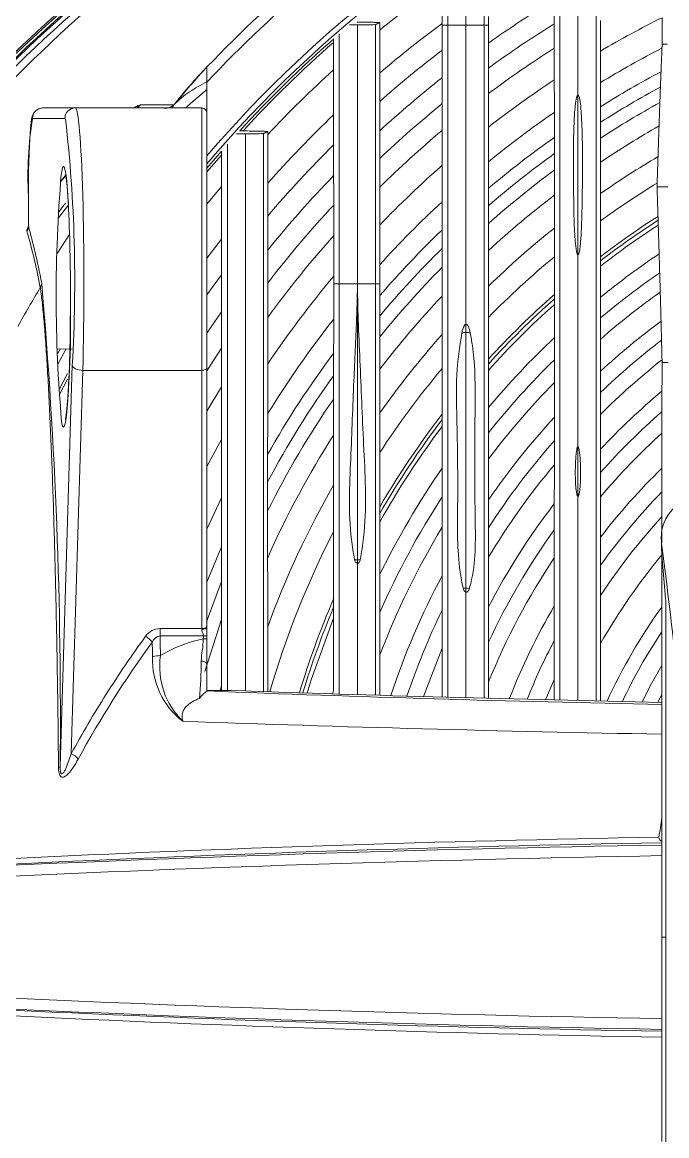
# Model space of a CAD drawing. Extents: x 9.3 to 87, y 1.1 to 68.8.
# Drawn here: x 77.683 to 79.525, y 27.428 to 30.611 of the extents above; entities that cross this region are included whole.
import ezdxf

# ---------------------------------------------------------------- set-up
doc = ezdxf.new("R2010")
doc.units = 0
doc.header["$MEASUREMENT"] = 0
doc.linetypes.add('SLD-Solid', pattern=[0])
doc.layers.add('OBJECT', color=7, linetype='CONTINUOUS')

msp = doc.modelspace()

# ---------------------------------------------------------------- linework, layer by layer
at = {"layer": 'OBJECT', "linetype": 'SLD-Solid', "lineweight": 15}
for p, q in [((78.8988, 30.6026), (78.8825, 30.6026)), ((79.0151, 30.6026), (79.0027, 30.6026)), ((79.5114, 30.5479), (79.5269, 30.5479)), ((78.2109, 30.4415), (78.2109, 30.4405)), ((78.2109, 30.3508), (78.2109, 30.4181)), ((79.2709, 30.4025), (79.2709, 29.946)), ((77.7423, 30.3658), (77.8347, 30.3658)), ((77.8347, 30.3658), (78.1959, 30.3658)), ((78.1959, 29.6158), (78.1959, 30.3658)), ((77.8048, 30.3358), (77.7123, 30.3358)), ((78.2109, 30.3508), (78.2109, 29.6233)), ((78.2521, 30.242), (78.2109, 30.194)), ((78.2521, 30.231), (78.2109, 30.1827)), ((78.2522, 30.1409), (78.2109, 30.0905)), ((79.4969, 30.1406), (79.5275, 30.1406)), ((77.7008, 30.1158), (77.7008, 30.0279)), ((77.7008, 30.1158), (77.7008, 30.0279)), ((77.7008, 30.1158), (77.7008, 30.1158)), ((77.7828, 29.9493), (77.8184, 30.0036)), ((78.2523, 29.9908), (78.2109, 29.9363)), ((78.2523, 29.8892), (78.2109, 29.8317)), ((78.573, 29.8628), (78.5889, 29.8628)), ((78.5889, 29.8628), (78.6409, 29.8628)), ((78.6409, 29.8628), (78.6929, 29.8628)), ((78.6409, 29.0748), (78.6409, 29.8626)), ((78.6929, 29.8628), (78.7044, 29.8628)), ((78.2522, 29.7826), (78.2109, 29.7216)), ((78.9509, 29.7238), (78.9509, 29.7477)), ((78.9509, 28.9931), (78.9509, 29.7238)), ((77.7833, 29.6765), (77.8258, 29.6776)), ((77.7837, 29.6628), (77.7914, 29.6767)), ((77.8083, 29.6771), (77.7845, 29.6337)), ((78.2523, 29.6789), (78.2109, 29.614)), ((77.7914, 28.483), (77.8261, 29.6308)), ((79.5113, 29.6386), (79.5288, 29.6386)), ((77.8128, 29.6068), (77.7876, 29.5589)), ((77.8561, 29.6158), (77.8229, 28.5199)), ((77.8561, 29.6158), (78.1959, 29.6158)), ((78.1959, 28.8778), (78.1959, 29.6158)), ((78.2109, 29.6233), (78.2109, 28.8853)), ((77.8122, 29.5903), (77.7884, 29.5447)), ((78.2523, 29.569), (78.2109, 29.4993)), ((78.2524, 29.4184), (78.2109, 29.3406)), ((79.2709, 29.3979), (79.2709, 29.256)), ((78.2525, 29.2511), (78.2109, 29.1621)), ((78.2525, 29.1113), (78.2109, 29.0102)), ((79.5107, 29.0871), (79.5211, 28.9647)), ((78.6409, 29.0635), (78.6409, 29.0748)), ((78.2524, 29.0126), (78.2094, 28.8966)), ((78.9509, 28.9814), (78.9509, 28.9931)), ((79.5222, 28.9332), (79.5222, 27.0601)), ((78.2523, 28.9038), (78.2045, 28.7551)), ((78.0768, 28.8778), (78.1959, 28.8778)), ((78.1959, 28.8756), (78.1959, 28.8778)), ((78.2109, 28.8853), (78.2109, 28.8818)), ((78.2109, 28.8658), (78.2109, 28.8658)), ((78.2006, 28.8572), (78.0768, 28.8572)), ((78.8827, 28.822), (78.8293, 28.6834)), ((78.2523, 28.7138), (78.2487, 28.7008)), ((79.2031, 28.7325), (79.1778, 28.6744)), ((78.2806, 28.7008), (78.2109, 28.7008)), ((78.5725, 28.7005), (78.5696, 28.6911)), ((79.5107, 28.6893), (79.4992, 28.6672)), ((79.5109, 28.667), (79.5109, 28.6609)), ((79.5109, 28.2699), (79.5109, 28.3363)), ((79.5109, 28.2654), (79.5109, 28.2591)), ((79.5109, 28.2288), (79.5109, 27.7627)), ((79.5222, 27.9958), (79.511, 27.9958)), ((79.5109, 27.7267), (79.5109, 27.7325))]:
    msp.add_line(p, q, dxfattribs=at)
at = {"layer": 'OBJECT', "linetype": 'SLD-Solid', "lineweight": 15, "flags": 128}
for points in [[(77.7423, 30.3658), (77.7305, 30.3634), (77.7225, 30.3585), (77.7173, 30.353), (77.7141, 30.3478), (77.7119, 30.3423), (77.7097, 30.3331), (77.7066, 30.3084), (77.7044, 30.2771), (77.7026, 30.2355), (77.7014, 30.1877), (77.7008, 30.1362), (77.7008, 30.1158)], [(78.0045, 30.3658), (78.0048, 30.366), (78.0014, 30.3662)], [(77.807, 30.1756), (77.807, 30.1758), (77.8078, 30.1715), (77.8096, 30.158), (77.8121, 30.1323), (77.8146, 30.0942), (77.8148, 30.0899)], [(77.7007, 30.0286), (77.7007, 30.0278), (77.7005, 30.0253), (77.7003, 30.0243), (77.7002, 30.0241), (77.7005, 30.0249), (77.7015, 30.0272)], [(77.8261, 29.6308), (77.8269, 29.6279), (77.8288, 29.6252), (77.8316, 29.6227), (77.8354, 29.6204), (77.8398, 29.6185), (77.8449, 29.6171), (77.8504, 29.6162), (77.8561, 29.6158)], [(78.2109, 29.6233), (78.2106, 29.6218), (78.2097, 29.6204), (78.2084, 29.6191), (78.2065, 29.618), (78.2042, 29.617), (78.2016, 29.6164), (78.1988, 29.6159), (78.1959, 29.6158)], [(78.5725, 28.9072), (78.5091, 28.7315), (78.4973, 28.6934)], [(78.2109, 28.8853), (78.2106, 28.8839), (78.2097, 28.8825), (78.2084, 28.8812), (78.2065, 28.88), (78.2042, 28.8791), (78.2016, 28.8784), (78.1988, 28.878), (78.1959, 28.8778)], [(78.2109, 28.8818), (78.2106, 28.8806), (78.2097, 28.8794), (78.2084, 28.8784), (78.2065, 28.8774), (78.2042, 28.8767), (78.2016, 28.8761), (78.1988, 28.8757), (78.1959, 28.8756)], [(78.1946, 28.7842), (78.1977, 28.7842), (78.2007, 28.7838), (78.2035, 28.7831), (78.206, 28.782), (78.2081, 28.7808), (78.2096, 28.7793), (78.2106, 28.7777), (78.2109, 28.776)], [(79.5106, 28.7725), (79.4814, 28.7211), (79.4543, 28.6685), (79.4541, 28.6682)]]:
    msp.add_lwpolyline(points, dxfattribs=at)
at = {"layer": 'OBJECT', "linetype": 'SLD-Solid', "lineweight": 15}
for centre, radius, start, end in [((80.8209, 27.9958), 3.435, 90.5004, 139.4488), ((80.8209, 27.9958), 3.42, 90.5838, 139.7434), ((81.0258, 26.9726), 4.8921, 117.8714, 145.7374), ((81.0033, 27.0095), 4.845, 117.8884, 145.8842), ((80.9665, 27.0733), 4.7656, 117.8957, 146.1448), ((80.9542, 27.0936), 4.7388, 117.893, 146.2182), ((80.9457, 27.1033), 4.7123, 117.8071, 145.9649), ((80.8832, 27.251), 4.541, 118.2984, 146.6642), ((80.8212, 27.9903), 3.6092, 122.9654, 136.3229), ((80.8217, 27.9888), 3.5809, 122.9597, 136.8119), ((80.8209, 27.9958), 3.3466, 125.3959, 129.2228), ((80.8209, 27.9958), 3.129, 121.1292, 125.2468), ((80.8209, 27.9958), 2.9361, 116.4866, 120.3965), ((78.6528, 31.4193), 0.8163, 269.1608, 272.8098), ((80.8209, 27.9958), 3.2524, 126.5828, 130.5928), ((78.9248, 32.4241), 1.8217, 269.1811, 270.817), ((78.9768, 28.4777), 2.125, 89.3016, 90.6984), ((80.8209, 27.9958), 3.071, 121.7845, 126.0147), ((80.8209, 27.9958), 3.4123, 131.2121, 137.5179), ((80.8209, 27.9958), 3.4051, 131.3185, 137.411), ((80.8209, 27.9958), 3.1911, 127.4051, 131.5437), ((80.8209, 27.9958), 3.0121, 122.4802, 126.8326), ((80.8209, 27.9958), 2.8588, 117.2717, 121.3112), ((79.9572, 28.8686), 2.378, 137.2533, 140.6893), ((80.8209, 27.9958), 3.3466, 132.204, 136.7173), ((80.8209, 27.9958), 2.8002, 117.9533, 122.0433), ((80.8209, 27.9958), 3.129, 128.2797, 132.5599), ((80.8209, 27.9958), 2.9361, 123.428, 127.9515), ((80.8209, 27.9958), 2.7624, 118.4092, 122.5354), ((78.2755, 30.2302), 0.2146, 122.1563, 137.4868), ((77.7423, 30.3358), 0.03, 90.0389, 180.0396), ((77.8348, 30.3358), 0.03, 90.04, 180.0396), ((78.0025, 30.3902), 0.0244, 270.1038, 319.3542), ((78.0916, 30.4038), 0.0387, 259.4792, 309.1894), ((78.1959, 30.3508), 0.015, 0, 90), ((80.8209, 27.9958), 3.071, 129.1393, 133.5636), ((80.8209, 27.9958), 2.7243, 118.8827, 123.0484), ((78.7589, 30.1706), 1.0595, 171.0326, 182.9674), ((73.731, 29.871), 4.1021, 356.6432, 6.4807), ((80.8209, 27.9958), 3.2524, 133.7271, 138.5131), ((80.8209, 27.9958), 2.8588, 124.4562, 129.1712), ((80.8209, 27.9958), 3.0121, 130.0561, 134.6395), ((80.8209, 27.9958), 2.667, 119.6231, 123.854), ((78.3328, 31.105), 0.8133, 269.1595, 272.806), ((80.8209, 27.9958), 2.8002, 125.2814, 130.1544), ((80.8209, 27.9958), 3.1911, 134.7878, 139.775), ((80.8209, 27.9958), 2.7624, 125.8372, 130.8191), ((80.8209, 27.9958), 2.9361, 131.3136, 136.1244), ((80.8209, 27.9958), 2.5929, 120.6336, 124.9596), ((81.9255, 29.8285), 4.1455, 175.2026, 184.9644), ((80.8209, 27.9958), 3.129, 135.9255, 141.139), ((80.8209, 27.9958), 2.7243, 126.4176, 131.5153), ((80.8209, 27.9958), 2.5293, 121.5562, 125.9745), ((80.8209, 27.9958), 2.667, 127.3312, 132.6161), ((72.5914, 29.8436), 5.2294, 359.8053, 2.7364), ((80.8209, 27.9958), 3.071, 137.054, 142.5029), ((80.8209, 27.9958), 2.8588, 132.6893, 137.762), ((80.8209, 27.9958), 2.4474, 122.6737, 127.378), ((80.8209, 27.9958), 2.438, 122.8058, 127.5468), ((77.6763, 30.0281), 0.0245, 323.8756, 359.3449), ((76.1556, 29.5597), 1.606, 10.4985, 16.4221), ((80.8209, 27.9958), 2.8002, 133.8029, 139.0975), ((80.8209, 27.9958), 2.5929, 128.5894, 134.142), ((80.8209, 27.9958), 2.4261, 122.9758, 127.7644), ((80.8209, 27.9958), 3.0121, 138.2699, 143.9862), ((80.8209, 27.9958), 2.7624, 134.5581, 140.0088), ((80.8209, 27.9958), 2.3562, 124.0112, 129.0902), ((80.8209, 27.9958), 2.5293, 129.7497, 135.5602), ((80.8209, 27.9958), 2.9361, 139.9598, 146.0804), ((80.8209, 27.9958), 2.7243, 135.3516, 140.9727), ((80.8209, 27.9958), 2.3106, 124.7298, 130.0138), ((77.7151, 29.8653), 0.0235, 326.4891, 359.0383), ((63.4229, 28.6264), 14.3692, 359.4283, 4.9444), ((80.8209, 27.9958), 2.667, 136.6109, 142.5172), ((80.8209, 27.9958), 2.4474, 131.3639, 137.5518), ((80.8209, 27.9958), 2.438, 131.5588, 137.7938), ((80.8209, 27.9958), 2.2645, 125.4951, 131.0012), ((75.2945, 29.7445), 2.5269, 353.9054, 1.3586), ((80.8209, 27.9958), 2.4261, 131.8102, 138.1068), ((80.8209, 27.9958), 2.8588, 141.8442, 148.4632), ((80.8209, 27.9958), 2.1962, 126.7019, 132.5665), ((78.9508, 29.6417), 0.0821, 89.9705, 98.2625), ((78.9509, 29.6419), 0.082, 81.4162, 90.0342), ((80.8209, 27.9958), 2.5929, 138.3683, 144.7054), ((80.8209, 27.9958), 2.3562, 133.3483, 140.0368), ((80.8209, 27.9958), 2.1518, 127.5419, 133.663), ((80.8209, 27.9958), 2.8002, 143.3969, 150.4752), ((80.8209, 27.9958), 2.3106, 134.4251, 141.4054), ((80.8209, 27.9958), 2.107, 128.4353, 134.8359), ((80.8209, 27.9958), 2.7624, 144.4657, 151.8904), ((80.8209, 27.9958), 2.5293, 140.0158, 146.796), ((80.8209, 27.9958), 2.2645, 135.5817, 142.8929), ((80.8209, 27.9958), 2.7243, 145.6039, 153.4293), ((80.8209, 27.9958), 2.0376, 130.0045, 136.8109), ((80.8209, 27.9958), 2.4474, 142.3568, 149.847), ((80.8209, 27.9958), 2.438, 142.6438, 150.2287), ((80.8209, 27.9958), 2.1962, 137.4289, 145.3119), ((80.8209, 27.9958), 1.9928, 131.0982, 138.1996), ((80.8209, 27.9958), 2.4261, 143.0155, 150.7261), ((80.8209, 27.9958), 2.667, 147.4473, 156.0061), ((80.8209, 27.9958), 2.1518, 138.7342, 147.0585), ((80.8209, 27.9958), 1.9472, 132.2819, 139.7212), ((80.8209, 27.9958), 2.107, 140.1425, 148.984), ((80.8209, 27.9958), 2.3562, 145.3325, 153.9067), ((80.8209, 27.9958), 1.8743, 134.3474, 142.4237), ((80.8209, 27.9958), 2.5929, 150.1103, 159.9911), ((80.8209, 27.9958), 2.3106, 147.003, 156.3137), ((80.8209, 27.9958), 1.8264, 135.8368, 144.4156), ((79.6232, 29.1391), 0.1141, 95.5082, 186.9529), ((80.8209, 27.9958), 2.0376, 142.5449, 152.3937), ((80.8209, 27.9958), 1.7777, 137.4815, 146.6677), ((80.8209, 27.9958), 2.5293, 152.7276, 163.9058), ((80.8209, 27.9958), 2.2645, 148.8498, 159.1333), ((80.8209, 27.9958), 1.9928, 144.261, 154.961), ((51.5285, 25.5572), 28.2075, 6.31027, 7.25855), ((80.0918, 29.1178), 0.5819, 179.6688, 183.0212), ((80.8209, 27.9958), 1.7059, 140.1856, 150.5266), ((78.6409, 28.9622), 0.1125, 89.9913, 94.19), ((78.6457, 29.0757), 0.0131, 185.5291, 248.4319), ((78.6409, 28.9622), 0.1125, 85.8099, 90.0088), ((80.8209, 27.9958), 1.9472, 146.1723, 158.0034), ((80.8209, 27.9958), 2.1962, 151.9384, 161.6802), ((78.9509, 28.871), 0.1221, 89.992, 93.8377), ((78.9575, 28.9948), 0.0149, 187.6732, 243.7712), ((78.9509, 28.8715), 0.1216, 85.4428, 90.0136), ((80.8209, 27.9958), 2.4474, 156.7288, 163.4208), ((79.1349, 28.9347), 0.3873, 359.79, 4.4489), ((80.8209, 27.9958), 2.438, 157.2486, 163.3628), ((80.8209, 27.9958), 2.1518, 154.2537, 161.3254), ((80.8209, 27.9958), 1.8743, 149.6671, 158.6894), ((80.8209, 27.9958), 1.6146, 144.248, 155.3047), ((78.0777, 28.8264), 0.0515, 91.019, 145.0433), ((80.8209, 27.9958), 1.5744, 146.3313, 154.6691), ((80.4561, 27.0828), 2.975, 143.8295, 151.4431), ((78.012, 28.8111), 0.0506, 32.9055, 62.2436), ((78.0825, 28.8277), 0.0301, 100.9375, 158.839), ((78.201, 28.812), 0.0369, 74.4234, 90.6608), ((78.201, 28.8206), 0.0367, 74.3368, 90.6537), ((80.8209, 27.9958), 1.8264, 152.3449, 158.1451), ((78.0782, 28.7271), 0.0734, 90.074, 108.132), ((78.2927, 28.769), 0.2169, 171.6564, 226.0909), ((78.2765, 28.7887), 0.2213, 177.887, 232.6618), ((76.8832, 28.7974), 1.3115, 354.7641, 359.4241), ((78.2514, 28.6363), 0.0747, 122.8633, 146.404), ((80.8969, 97.4328), 68.7859, 267.762114, 268.845451), ((81.1881, 112.1612), 83.5111, 268.004798, 268.849232), ((80.9446, 107.0122), 78.4495, 267.952897, 268.952816), ((77.8064, 28.4769), 0.0461, 37.4386, 69.0192), ((77.7862, 28.4875), 0.0068, 274.5011, 319.2291), ((80.6754, -38.9234), 67.1926, 90.993062, 92.742218), ((80.5283, -31.0881), 59.3784, 90.989949, 92.788155), ((80.5128, -30.5901), 58.864, 90.975254, 92.785436), ((79.5142, 28.2812), 0.0118, 179.1961, 253.7184), ((80.6828, -38.358), 66.5971, 91.008276, 92.751174), ((80.6828, 94.3495), 66.5971, 267.248827, 268.991723), ((80.6031, 92.6958), 64.9726, 267.227896, 269.036824), ((80.5334, 87.6554), 59.9374, 267.244236, 269.022512), ((80.5572, 87.836), 60.1352, 267.218949, 269.003025)]:
    msp.add_arc(centre, radius, start, end, dxfattribs=at)
for centre, major_axis, ratio, start_param, end_param in [((77.8347, 29.8658), (0, 0.5), 0.049263, 4.18879, 6.283185), ((77.8048, 29.8658), (0, 0.47), 0.052408, 6.195505, 6.283185), ((77.8012, 29.8258), (0, 0.3725), 0.052408, 5.51324, 6.637187), ((77.8012, 29.8258), (0, 0.3725), 0.052408, 4.653537, 4.712389), ((77.8012, 29.8258), (0, 0.3725), 0.052408, 2.843171, 4.653537)]:
    msp.add_ellipse(centre, major_axis=major_axis, ratio=ratio, start_param=start_param, end_param=end_param, dxfattribs=at)
for points, knots in [([(79.2709, 30.4025), (79.2709, 30.4609), (79.2709, 30.581), (79.2709, 30.7922), (79.2709, 30.9378), (79.2709, 31.0281)], [0, 0, 0, 0, 0.263552, 0.542981, 1, 1, 1, 1]), ([(79.3226, 28.6712), (79.3226, 28.7467), (79.3226, 28.9147), (79.3226, 29.1545), (79.3226, 29.3944), (79.3226, 29.6128), (79.3226, 29.8091), (79.3226, 30.0007), (79.3226, 30.1972), (79.3226, 30.4033), (79.3226, 30.6121), (79.3226, 30.8237), (79.3226, 30.9598), (79.3226, 31.029)], [0, 0, 0, 0, 0.076748, 0.170724, 0.25993, 0.344183, 0.423507, 0.498162, 0.588795, 0.681648, 0.782045, 0.889239, 1, 1, 1, 1]), ([(79.2191, 31.0119), (79.2191, 30.9441), (79.2191, 30.8056), (79.2191, 30.5874), (79.2191, 30.3665), (79.2191, 30.147), (79.2191, 29.9188), (79.2191, 29.6894), (79.2191, 29.4481), (79.2191, 29.2013), (79.2191, 28.9452), (79.2191, 28.7615), (79.2191, 28.6735)], [0, 0, 0, 0, 0.109442, 0.223712, 0.329874, 0.428294, 0.525911, 0.629748, 0.71751, 0.810757, 0.909396, 1, 1, 1, 1]), ([(78.8987, 30.8267), (78.8987, 30.7856), (78.8987, 30.7124), (78.8988, 30.6361), (78.8988, 30.6026)], [0, 0, 0, 0, 0.559723, 1, 1, 1, 1]), ([(78.9509, 30.8258), (78.9509, 30.7849), (78.9509, 30.7119), (78.9509, 30.636), (78.9509, 30.6026)], [0, 0, 0, 0, 0.559712, 1, 1, 1, 1]), ([(79.0026, 30.8267), (79.0027, 30.7856), (79.0027, 30.7124), (79.0027, 30.6361), (79.0027, 30.6026)], [0, 0, 0, 0, 0.559723, 1, 1, 1, 1]), ([(78.6184, 30.6033), (78.6202, 30.6032), (78.627, 30.6032), (78.635, 30.6032), (78.6409, 30.6031)], [0, 0, 0, 0, 0.272607, 1, 1, 1, 1]), ([(78.6409, 29.8628), (78.6409, 29.9366), (78.6409, 30.0842), (78.6409, 30.3348), (78.6409, 30.5014), (78.6409, 30.6031)], [0, 0, 0, 0, 0.280082, 0.560024, 1, 1, 1, 1]), ([(78.6929, 29.8628), (78.6929, 29.9367), (78.6929, 30.0844), (78.6929, 30.3354), (78.6929, 30.5022), (78.6929, 30.604)], [0, 0, 0, 0, 0.280082, 0.560023, 1, 1, 1, 1]), ([(78.8988, 30.6026), (78.8988, 30.5131), (78.8988, 30.3373), (78.8988, 30.0563), (78.8988, 29.777), (78.8988, 29.5038), (78.8988, 29.233), (78.8989, 28.9634), (78.8989, 28.7744), (78.8989, 28.6818)], [0, 0, 0, 0, 0.169042, 0.332288, 0.484209, 0.621568, 0.750608, 0.877793, 1, 1, 1, 1]), ([(78.9509, 30.6026), (78.9509, 30.6026), (78.9508, 30.6026), (78.9508, 30.6026), (78.9508, 30.6026)], [0, 0, 0, 0, 0.558241, 1, 1, 1, 1]), ([(78.9509, 30.6026), (78.9509, 30.6025), (78.9509, 30.6025), (78.9509, 30.6024), (78.9509, 30.6024)], [0, 0, 0, 0, 0.559885, 1, 1, 1, 1]), ([(78.9509, 30.6024), (78.9509, 30.5258), (78.9509, 30.3747), (78.9509, 30.1496), (78.9509, 29.9417), (78.9509, 29.8111), (78.9509, 29.7477)], [0, 0, 0, 0, 0.29436, 0.581245, 0.796821, 1, 1, 1, 1]), ([(79.0027, 30.6026), (79.0027, 30.5131), (79.0027, 30.3373), (79.0027, 30.0563), (79.0027, 29.777), (79.0028, 29.5038), (79.0028, 29.233), (79.0028, 28.9625), (79.0028, 28.7726), (79.0028, 28.6791)], [0, 0, 0, 0, 0.168834, 0.331878, 0.483612, 0.620802, 0.749682, 0.87671, 1, 1, 1, 1]), ([(78.5889, 29.8628), (78.5889, 29.9367), (78.5889, 30.0844), (78.5889, 30.3263), (78.5889, 30.4846), (78.5889, 30.578)], [0, 0, 0, 0, 0.290799, 0.581453, 1, 1, 1, 1]), ([(78.2109, 30.4828), (78.2109, 30.4819), (78.2109, 30.4795), (78.2109, 30.4765), (78.2109, 30.4764), (78.2109, 30.4764)], [0, 0, 0, 0, 0.25, 0.25, 0.2507531, 0.2507531, 0.2507531, 0.2507531]), ([(78.2109, 30.4693), (78.2109, 30.4681), (78.2109, 30.4669), (78.2109, 30.4631), (78.2109, 30.4603), (78.2109, 30.4575)], [0.4233158, 0.4233158, 0.4233158, 0.4233158, 0.5, 0.5, 0.6620483, 0.6620483, 0.6620483, 0.6620483]), ([(78.2109, 30.4575), (78.2109, 30.456), (78.2109, 30.4545), (78.2109, 30.4492), (78.2109, 30.4453), (78.2109, 30.4415)], [0.6620483, 0.6620483, 0.6620483, 0.6620483, 0.75, 0.75, 0.9646688, 0.9646688, 0.9646688, 0.9646688]), ([(78.1615, 30.429), (78.1535, 30.4199), (78.1457, 30.4108), (78.1307, 30.3927), (78.1236, 30.3837), (78.1173, 30.3752)], [0, 0, 0, 0, 0.5, 0.5, 1, 1, 1, 1]), ([(78.2109, 30.4405), (78.2024, 30.4361), (78.194, 30.4316), (78.1774, 30.4221), (78.1693, 30.4171), (78.1613, 30.4119)], [0, 0, 0, 0, 0.5, 0.5, 1, 1, 1, 1]), ([(78.2109, 30.4405), (78.2109, 30.4382), (78.2109, 30.434), (78.2109, 30.428), (78.2109, 30.4228), (78.2109, 30.4196), (78.2109, 30.4181)], [0, 0, 0, 0, 0.310589, 0.578924, 0.807854, 1, 1, 1, 1]), ([(78.2109, 30.4181), (78.2003, 30.4096), (78.1898, 30.401), (78.1694, 30.3836), (78.1595, 30.3747), (78.1504, 30.3658)], [0, 0, 0, 0, 0.5, 0.5, 1, 1, 1, 1]), ([(79.2709, 29.946), (79.2708, 29.946), (79.2706, 29.9461), (79.2702, 29.9463), (79.2695, 29.947), (79.2679, 29.9502), (79.265, 29.9633), (79.2602, 30.0163), (79.2587, 30.1003), (79.2577, 30.2064), (79.2582, 30.2831), (79.2601, 30.3338), (79.2616, 30.3567), (79.263, 30.372), (79.2643, 30.3822), (79.2654, 30.3891), (79.2664, 30.3936), (79.2672, 30.3967), (79.2679, 30.3988), (79.2685, 30.4001), (79.2691, 30.4011), (79.2695, 30.4018), (79.27, 30.4022), (79.2704, 30.4024), (79.2707, 30.4025), (79.2708, 30.4025), (79.2709, 30.4025)], [0, 0, 0, 0, 0.000459, 0.001037, 0.002137, 0.006183, 0.022225, 0.086119, 0.341385, 0.558432, 0.778026, 0.850867, 0.899686, 0.932428, 0.954405, 0.969173, 0.979112, 0.985817, 0.990355, 0.993443, 0.995561, 0.997451, 0.99862, 0.999247, 0.999765, 1, 1, 1, 1]), ([(79.2709, 30.4025), (79.271, 30.4025), (79.2712, 30.4025), (79.2717, 30.4023), (79.2726, 30.4015), (79.2745, 30.3977), (79.2781, 30.382), (79.2837, 30.3184), (79.2841, 30.2153), (79.2833, 30.1075), (79.2816, 30.0395), (79.2802, 30.0087), (79.2789, 29.9879), (79.2777, 29.974), (79.2765, 29.9646), (79.2756, 29.9584), (79.2747, 29.9542), (79.274, 29.9514), (79.2734, 29.9495), (79.2729, 29.9482), (79.2725, 29.9474), (79.2721, 29.9468), (79.2717, 29.9463), (79.2713, 29.9461), (79.2711, 29.946), (79.2709, 29.946), (79.2709, 29.946)], [0, 0, 0, 0, 0.000501, 0.001151, 0.00236, 0.007574, 0.028162, 0.110155, 0.437763, 0.717794, 0.81063, 0.872803, 0.914462, 0.942394, 0.961138, 0.973731, 0.982205, 0.987919, 0.991787, 0.994417, 0.99622, 0.997472, 0.998806, 0.999341, 0.999785, 1, 1, 1, 1]), ([(78.0034, 30.366), (78.007, 30.3685), (78.0151, 30.374), (78.0189, 30.3742), (78.021, 30.3743)], [0, 0, 0, 0, 0.442492, 1, 1, 1, 1]), ([(78.2956, 30.2919), (78.2984, 30.2919), (78.306, 30.2918), (78.3151, 30.2918), (78.3209, 30.2918)], [0, 0, 0, 0, 0.367901, 1, 1, 1, 1]), ([(78.3209, 28.6995), (78.3209, 28.7621), (78.3209, 28.9163), (78.3209, 29.1421), (78.3209, 29.3786), (78.3209, 29.602), (78.3209, 29.8045), (78.3209, 29.9862), (78.3209, 30.1471), (78.3209, 30.2446), (78.3209, 30.2918)], [0, 0, 0, 0, 0.101969, 0.251093, 0.392267, 0.523634, 0.663708, 0.786577, 0.896589, 1, 1, 1, 1]), ([(78.3726, 28.6978), (78.3726, 28.7612), (78.3726, 28.9162), (78.3726, 29.1428), (78.3726, 29.3794), (78.3726, 29.6028), (78.3726, 29.8053), (78.3726, 29.9871), (78.3726, 30.148), (78.3726, 30.2455), (78.3726, 30.2927)], [0, 0, 0, 0, 0.103049, 0.252027, 0.393049, 0.524261, 0.664146, 0.786835, 0.8967, 1, 1, 1, 1]), ([(78.2691, 30.2627), (78.2691, 30.2245), (78.2691, 30.1349), (78.2691, 29.9806), (78.2691, 29.7945), (78.2691, 29.5728), (78.2691, 29.3331), (78.2691, 29.0863), (78.2691, 28.8812), (78.2691, 28.7473), (78.2691, 28.7008)], [0, 0, 0, 0, 0.085508, 0.200328, 0.328998, 0.475948, 0.639499, 0.777833, 0.922891, 1, 1, 1, 1]), ([(77.6961, 30.0137), (77.6962, 30.0152), (77.6964, 30.0183), (77.7, 30.0253), (77.7018, 30.029)], [0, 0, 0, 0, 0.472028, 1, 1, 1, 1]), ([(77.7008, 30.0279), (77.7071, 30.0049), (77.7135, 29.9801), (77.7261, 29.9261), (77.7324, 29.8969), (77.7386, 29.8649)], [0, 0, 0, 0, 0.5, 0.5, 1, 1, 1, 1]), ([(79.2709, 29.3979), (79.2709, 29.509), (79.2709, 29.7002), (79.2709, 29.8734), (79.2709, 29.946)], [0, 0, 0, 0, 0.580628, 1, 1, 1, 1]), ([(77.7868, 28.4807), (77.7864, 28.5173), (77.786, 28.5538), (77.7852, 28.6261), (77.7847, 28.6619), (77.7831, 28.7687), (77.7819, 28.8387), (77.779, 28.9764), (77.7774, 29.0441), (77.7747, 29.1435), (77.7737, 29.1764), (77.7717, 29.2406), (77.7706, 29.2721), (77.7673, 29.3645), (77.7649, 29.4236), (77.7611, 29.5072), (77.7598, 29.5343), (77.7577, 29.5735), (77.757, 29.5863), (77.7555, 29.6113), (77.7548, 29.6235), (77.7526, 29.6591), (77.7511, 29.6815), (77.748, 29.7237), (77.7465, 29.7436), (77.7432, 29.7802), (77.7416, 29.7971), (77.739, 29.8198), (77.7381, 29.8269), (77.7368, 29.8369), (77.7362, 29.8418), (77.7354, 29.8471), (77.7351, 29.8493), (77.7349, 29.8508), (77.7348, 29.8515), (77.7346, 29.8522)], [0, 0, 0, 0, 0.0625, 0.0625, 0.125, 0.125, 0.25, 0.25, 0.375, 0.375, 0.4375, 0.4375, 0.5, 0.5, 0.625, 0.625, 0.6875, 0.6875, 0.71875, 0.71875, 0.75, 0.75, 0.8125, 0.8125, 0.875, 0.875, 0.9375, 0.9375, 0.96875, 0.96875, 0.984375, 0.992187, 0.996094, 0.996094, 1, 1, 1, 1]), ([(77.7347, 29.8523), (77.7347, 29.8523), (77.7347, 29.8523), (77.7347, 29.8523), (77.7347, 29.8523), (77.7347, 29.8523), (77.7347, 29.8523)], [0, 0, 0, 0, 0.000002904772, 0.000002904772, 0.000002904772, 0.000002964772, 0.000002964772, 0.000002964772, 0.000002964772]), ([(78.5889, 28.6908), (78.5889, 28.7596), (78.5889, 28.9211), (78.5889, 29.1592), (78.5889, 29.4093), (78.5889, 29.6457), (78.5889, 29.7908), (78.5889, 29.8628)], [0, 0, 0, 0, 0.158774, 0.372659, 0.587292, 0.795201, 1, 1, 1, 1]), ([(78.6326, 29.0745), (78.6294, 29.0938), (78.6135, 29.1897), (78.6225, 29.3646), (78.6295, 29.5747), (78.6371, 29.7227), (78.6398, 29.8057), (78.6405, 29.8358), (78.6408, 29.85), (78.6409, 29.8571), (78.6409, 29.8604), (78.6409, 29.8618), (78.6409, 29.8622), (78.6409, 29.8624), (78.6409, 29.8626), (78.6409, 29.8626)], [0, 0, 0, 0, 0.070565, 0.350846, 0.630744, 0.861215, 0.935041, 0.968568, 0.985332, 0.993714, 0.997905, 0.998952, 0.999476, 0.999738, 1, 1, 1, 1]), ([(78.6409, 29.8626), (78.6409, 29.8627), (78.6409, 29.8627), (78.6409, 29.8628), (78.6409, 29.8628)], [0, 0, 0, 0, 0.559654, 1, 1, 1, 1]), ([(78.6409, 29.8626), (78.6409, 29.8626), (78.6409, 29.8626), (78.6409, 29.8626), (78.6409, 29.8626)], [0, 0, 0, 0, 0.559275, 1, 1, 1, 1]), ([(78.6409, 29.8626), (78.6409, 29.8626), (78.6409, 29.8625), (78.6409, 29.8622), (78.6409, 29.8617), (78.6409, 29.8601), (78.6415, 29.7852), (78.649, 29.6316), (78.6585, 29.3905), (78.6692, 29.1999), (78.6525, 29.0955), (78.6491, 29.0745)], [0, 0, 0, 0, 0.000149, 0.000446, 0.00104, 0.002229, 0.006986, 0.312547, 0.618174, 0.923157, 1, 1, 1, 1]), ([(78.6929, 28.6874), (78.6929, 28.7574), (78.6929, 28.92), (78.6929, 29.1592), (78.6929, 29.4093), (78.6929, 29.6457), (78.6929, 29.7908), (78.6929, 29.8628)], [0, 0, 0, 0, 0.160972, 0.374299, 0.588371, 0.795736, 1, 1, 1, 1]), ([(78.9427, 28.9928), (78.9397, 29.0085), (78.9248, 29.087), (78.9285, 29.2539), (78.9266, 29.44), (78.9211, 29.6027), (78.9331, 29.683), (78.939, 29.723)], [0, 0, 0, 0, 0.063157, 0.314176, 0.655993, 0.828429, 1, 1, 1, 1]), ([(78.939, 29.723), (78.9407, 29.7304), (78.9424, 29.7384), (78.9477, 29.7458), (78.9489, 29.747), (78.9501, 29.7476), (78.9507, 29.7477), (78.9509, 29.7477)], [0, 0, 0, 0, 0.808261, 0.877493, 0.947201, 0.979061, 1, 1, 1, 1]), ([(78.9509, 29.7477), (78.9512, 29.7477), (78.9519, 29.7477), (78.953, 29.7471), (78.9552, 29.7453), (78.9596, 29.7372), (78.9616, 29.7292), (78.9632, 29.7229)], [0, 0, 0, 0, 0.027025, 0.059823, 0.116713, 0.300963, 1, 1, 1, 1]), ([(78.9632, 29.7229), (78.9654, 29.7108), (78.9763, 29.6502), (78.9781, 29.5018), (78.9745, 29.3332), (78.9777, 29.1798), (78.9786, 29.087), (78.9701, 29.0241), (78.9609, 28.9936), (78.9606, 28.9927)], [0, 0, 0, 0, 0.052127, 0.260581, 0.628663, 0.75159, 0.874449, 0.996169, 1, 1, 1, 1]), ([(79.2709, 29.256), (79.2708, 29.256), (79.2706, 29.256), (79.2702, 29.2562), (79.2694, 29.257), (79.2676, 29.261), (79.2646, 29.2783), (79.2633, 29.305), (79.2633, 29.3348), (79.2641, 29.3558), (79.2651, 29.3698), (79.266, 29.3792), (79.2669, 29.3855), (79.2676, 29.3897), (79.2682, 29.3925), (79.2687, 29.3944), (79.2691, 29.3957), (79.2695, 29.3965), (79.2699, 29.3972), (79.2702, 29.3976), (79.2705, 29.3978), (79.2707, 29.3979), (79.2708, 29.3979), (79.2709, 29.3979)], [0, 0, 0, 0, 0.001791, 0.004142, 0.008453, 0.023139, 0.09304, 0.370848, 0.576813, 0.71516, 0.808074, 0.870488, 0.912447, 0.940688, 0.959739, 0.972628, 0.981392, 0.987398, 0.99156, 0.995982, 0.997755, 0.999226, 1, 1, 1, 1]), ([(79.2709, 29.3979), (79.271, 29.3979), (79.2711, 29.3979), (79.2714, 29.3977), (79.272, 29.3971), (79.2734, 29.3941), (79.2759, 29.3809), (79.2778, 29.357), (79.2786, 29.328), (79.2783, 29.3042), (79.2775, 29.2882), (79.2766, 29.2774), (79.2757, 29.2702), (79.2749, 29.2654), (79.2742, 29.2621), (79.2736, 29.2599), (79.273, 29.2585), (79.2725, 29.2574), (79.2721, 29.2567), (79.2716, 29.2562), (79.2713, 29.256), (79.271, 29.256), (79.2709, 29.256)], [0, 0, 0, 0, 0.001329, 0.003074, 0.006297, 0.017479, 0.071214, 0.284802, 0.518441, 0.675322, 0.780747, 0.851666, 0.899436, 0.931673, 0.953487, 0.968304, 0.978429, 0.98541, 0.992312, 0.99526, 0.998236, 1, 1, 1, 1]), ([(79.2709, 28.6724), (79.2709, 28.6967), (79.2709, 28.8134), (79.2709, 29.0104), (79.2709, 29.1753), (79.2709, 29.256)], [0, 0, 0, 0, 0.118388, 0.568643, 1, 1, 1, 1]), ([(78.6491, 29.0745), (78.6487, 29.0731), (78.6477, 29.0703), (78.646, 29.0671), (78.6442, 29.065), (78.6428, 29.0639), (78.6416, 29.0636), (78.641, 29.0635), (78.6409, 29.0635)], [0, 0, 0, 0, 0.310389, 0.628913, 0.761248, 0.894698, 0.970341, 1, 1, 1, 1]), ([(78.6409, 28.6891), (78.6409, 28.7428), (78.6409, 28.8714), (78.6409, 28.9928), (78.6409, 29.0635)], [0, 0, 0, 0, 0.417244, 1, 1, 1, 1]), ([(78.9606, 28.9927), (78.9595, 28.9894), (78.9581, 28.9857), (78.9548, 28.9824), (78.9533, 28.9815), (78.9519, 28.9813), (78.9512, 28.9814), (78.9509, 28.9814)], [0, 0, 0, 0, 0.648452, 0.759864, 0.87221, 0.946561, 1, 1, 1, 1]), ([(78.9509, 28.9814), (78.9509, 28.8976), (78.9509, 28.7995), (78.9509, 28.6956), (78.9509, 28.6804)], [0, 0, 0, 0, 0.853609, 1, 1, 1, 1]), ([(78.2006, 28.8572), (78.2006, 28.8604), (78.1994, 28.8635), (78.1971, 28.8695), (78.1959, 28.8726), (78.1959, 28.8756)], [0, 0, 0, 0, 0.5, 0.5, 1, 1, 1, 1]), ([(77.8229, 28.5199), (77.8545, 28.5777), (77.8879, 28.6347), (77.9587, 28.7467), (77.9961, 28.8018), (78.0355, 28.8558)], [0, 0, 0, 0, 0.5, 0.5, 1, 1, 1, 1]), ([(78.2005, 28.8489), (78.1789, 28.844), (78.1576, 28.8376), (78.1165, 28.8215), (78.0968, 28.812), (78.0781, 28.8005)], [0, 0, 0, 0, 0.5, 0.5, 1, 1, 1, 1]), ([(78.1946, 28.7842), (78.1949, 28.7943), (78.1963, 28.8048), (78.199, 28.8263), (78.2003, 28.8374), (78.2005, 28.8489)], [0, 0, 0, 0, 0.5, 0.5, 1, 1, 1, 1]), ([(78.2109, 28.776), (78.2109, 28.7613), (78.2109, 28.7475), (78.2109, 28.7217), (78.2109, 28.7099), (78.2109, 28.6991)], [0, 0, 0, 0, 0.5, 0.5, 1, 1, 1, 1]), ([(78.1423, 28.6127), (78.1412, 28.616), (78.1404, 28.6193), (78.1397, 28.6264), (78.1398, 28.63), (78.1411, 28.6373), (78.1424, 28.641), (78.1459, 28.6478), (78.1482, 28.6511), (78.1534, 28.6569), (78.1563, 28.6596), (78.1624, 28.6643), (78.1656, 28.6664), (78.1754, 28.6721), (78.1823, 28.6752), (78.1892, 28.6777)], [0, 0, 0, 0, 0.125, 0.125, 0.25, 0.25, 0.375, 0.375, 0.5, 0.5, 0.625, 0.625, 0.75, 0.75, 1, 1, 1, 1]), ([(79.5109, 28.5758), (79.5109, 28.582), (79.5109, 28.5881), (79.5109, 28.5996), (79.5109, 28.6053), (79.5109, 28.6157), (79.5109, 28.6206), (79.5109, 28.6296), (79.5109, 28.6337), (79.5109, 28.6447), (79.5109, 28.6504), (79.5109, 28.6582), (79.5109, 28.6604), (79.5109, 28.6609)], [0, 0, 0, 0, 0.125, 0.125, 0.25, 0.25, 0.375, 0.375, 0.5, 0.5, 0.75, 0.75, 1, 1, 1, 1]), ([(77.7914, 28.483), (77.7914, 28.4786), (77.7915, 28.4742), (77.7925, 28.4678), (77.793, 28.4656), (77.7944, 28.4633), (77.7949, 28.4628), (77.7961, 28.4623), (77.7967, 28.4624), (77.7983, 28.463), (77.7994, 28.464), (77.8012, 28.4663), (77.8021, 28.4676), (77.8047, 28.4717), (77.8062, 28.4748), (77.8106, 28.4844), (77.8132, 28.4912), (77.8182, 28.5053), (77.8206, 28.5125), (77.8229, 28.5199)], [0, 0, 0, 0, 0.125, 0.125, 0.1875, 0.1875, 0.21875, 0.21875, 0.25, 0.25, 0.3125, 0.3125, 0.375, 0.375, 0.5, 0.5, 0.75, 0.75, 1, 1, 1, 1]), ([(77.843, 28.5049), (77.8384, 28.4965), (77.8336, 28.4885), (77.8261, 28.4773), (77.8235, 28.4737), (77.8182, 28.4669), (77.8154, 28.4637), (77.8096, 28.4582), (77.8066, 28.4558), (77.8003, 28.453), (77.797, 28.4526), (77.7928, 28.4554), (77.7916, 28.4569), (77.7896, 28.4606), (77.7889, 28.4629), (77.7872, 28.47), (77.7868, 28.4753), (77.7868, 28.4807)], [0, 0, 0, 0, 0.25, 0.25, 0.375, 0.375, 0.5, 0.5, 0.625, 0.625, 0.75, 0.75, 0.8125, 0.8125, 0.875, 0.875, 1, 1, 1, 1]), ([(79.5109, 28.2288), (79.5109, 28.233), (79.5109, 28.2371), (79.5109, 28.2446), (79.5109, 28.2479), (79.5109, 28.2532), (79.5109, 28.2553), (79.5109, 28.2582), (79.5109, 28.259), (79.5109, 28.2591)], [0, 0, 0, 0, 0.25, 0.25, 0.5, 0.5, 0.75, 0.75, 1, 1, 1, 1]), ([(79.5109, 27.7325), (79.5109, 27.7326), (79.5109, 27.7334), (79.5109, 27.7362), (79.5109, 27.7383), (79.5109, 27.7436), (79.5109, 27.7469), (79.5109, 27.7544), (79.5109, 27.7585), (79.5109, 27.7627)], [0, 0, 0, 0, 0.25, 0.25, 0.5, 0.5, 0.75, 0.75, 1, 1, 1, 1]), ([(79.5109, 27.7267), (79.5109, 27.7265), (79.5109, 27.7249), (79.5109, 27.7189), (79.5109, 27.7144), (79.5109, 27.7099)], [0, 0, 0, 0, 0.5, 0.5, 1, 1, 1, 1])]:
    msp.add_open_spline(points, degree=3, knots=knots, dxfattribs=at)
for points, degree in [([(78.8825, 30.6074), (78.8824, 30.7239)], 1), ([(79.2033, 30.6062), (79.2033, 30.6742)], 1), ([(79.0151, 30.6268), (79.0151, 30.6026)], 1), ([(79.3353, 30.616), (79.3353, 30.5283)], 1), ([(79.5114, 30.5479), (79.5114, 30.6237)], 1), ([(78.7047, 30.6101), (78.6404, 30.6112)], 1), ([(78.6929, 30.604), (78.7047, 30.6101)], 1), ([(78.7047, 30.6101), (78.7047, 30.5884)], 1), ([(78.7047, 30.5884), (78.7047, 30.4655)], 1), ([(78.8825, 30.6026), (78.8825, 30.6074)], 1), ([(78.8825, 30.5306), (78.8825, 30.6026)], 1), ([(78.9508, 30.6026), (78.9509, 30.6026)], 1), ([(79.0151, 30.6026), (79.0152, 30.5511)], 1), ([(79.2034, 30.5367), (79.2033, 30.6062)], 1), ([(78.5727, 30.5532), (78.5727, 30.5628)], 1), ([(78.5727, 30.4748), (78.5727, 30.5532)], 1), ([(79.0152, 30.5511), (79.0152, 30.4798)], 1), ([(78.8825, 30.452), (78.8825, 30.5306)], 1), ([(79.2034, 30.4462), (79.2034, 30.5367)], 1), ([(79.3353, 30.5283), (79.3352, 30.4382)], 1), ([(79.5083, 30.4693), (79.511, 30.5368)], 1), ([(79.511, 30.5368), (79.5114, 30.5479)], 1), ([(78.2109, 30.4828), (78.1941, 30.4652), (78.1776, 30.4473), (78.1618, 30.4293)], 3), ([(78.2109, 30.4764), (78.2109, 30.4743), (78.2109, 30.4719), (78.2109, 30.4693)], 3), ([(78.5728, 30.3461), (78.5727, 30.4748)], 1), ([(78.7047, 30.4655), (78.7046, 30.3841)], 1), ([(79.0152, 30.4798), (79.0152, 30.4066)], 1), ([(79.5066, 30.4256), (79.5083, 30.4693)], 1), ([(78.8825, 30.3777), (78.8825, 30.452)], 1), ([(79.2035, 30.353), (79.2034, 30.4462)], 1), ([(79.3352, 30.4382), (79.3352, 30.3694)], 1), ([(79.505, 30.3812), (79.5066, 30.4256)], 1), ([(79.0152, 30.4066), (79.0152, 30.311)], 1), ([(78.021, 30.3743), (78.0518, 30.3743), (78.0837, 30.3744), (78.1166, 30.3744)], 3), ([(78.1113, 30.3658), (78.1129, 30.3684), (78.1144, 30.3711), (78.1161, 30.3738)], 3), ([(78.1166, 30.3744), (78.1165, 30.3742), (78.1163, 30.374), (78.1161, 30.3739)], 3), ([(78.1166, 30.3744), (78.1169, 30.3747), (78.1171, 30.3749), (78.1173, 30.3752)], 3), ([(78.7046, 30.3841), (78.7046, 30.3005)], 1), ([(78.8825, 30.3013), (78.8825, 30.3777)], 1), ([(79.3352, 30.3694), (79.3352, 30.3247)], 1), ([(79.5026, 30.3142), (79.505, 30.3812)], 1), ([(78.5728, 30.2605), (78.5728, 30.3461)], 1), ([(79.2035, 30.2817), (79.2035, 30.353)], 1), ([(78.3139, 30.3002), (78.3043, 30.3003)], 1), ([(78.3846, 30.2988), (78.3139, 30.3002)], 1), ([(78.3726, 30.2927), (78.3846, 30.2988)], 1), ([(78.3846, 30.2988), (78.3846, 30.2902)], 1), ([(78.7046, 30.3005), (78.7045, 30.221)], 1), ([(78.8825, 30.2011), (78.8825, 30.3013)], 1), ([(79.0152, 30.311), (79.0152, 30.2121)], 1), ([(79.3352, 30.3247), (79.3352, 30.2794)], 1), ([(79.4997, 30.2269), (79.5026, 30.3142)], 1), ([(78.3846, 30.2902), (78.3845, 30.1503)], 1), ([(79.2035, 30.2353), (79.2035, 30.2817)], 1), ([(79.3352, 30.2794), (79.3352, 30.2106)], 1), ([(78.2521, 30.231), (78.2521, 30.242)], 1), ([(78.5729, 30.1723), (78.5728, 30.2605)], 1), ([(79.2035, 30.1881), (79.2035, 30.2353)], 1), ([(78.2522, 30.1409), (78.2521, 30.231)], 1), ([(78.7045, 30.221), (78.7045, 30.139)], 1), ([(78.8826, 30.0971), (78.8825, 30.2011)], 1), ([(79.0152, 30.2121), (79.0152, 30.136)], 1), ([(79.3352, 30.2106), (79.3351, 30.1208)], 1), ([(79.4972, 30.1511), (79.4997, 30.2269)], 1), ([(77.8097, 30.1738), (77.7921, 30.1544)], 1), ([(77.7922, 30.1551), (77.8078, 30.1743)], 1), ([(78.573, 30.088), (78.5729, 30.1723)], 1), ([(79.2036, 30.1164), (79.2035, 30.1881)], 1), ([(78.2523, 29.9908), (78.2522, 30.1409)], 1), ([(78.3845, 30.1503), (78.3845, 30.0565)], 1), ([(78.7045, 30.139), (78.7044, 30.0308)], 1), ([(79.4969, 30.1406), (79.4972, 30.1511)], 1), ([(79.4996, 30.0559), (79.4969, 30.1406)], 1), ([(79.0152, 30.136), (79.0152, 30.0863)], 1), ([(79.2036, 30.0225), (79.2036, 30.1164)], 1), ([(79.3351, 30.1208), (79.3351, 30.0427)], 1), ([(77.7853, 30.0655), (77.8078, 30.0948)], 1), ([(77.8147, 30.088), (77.7859, 30.0506)], 1), ([(78.573, 30.0007), (78.573, 30.088)], 1), ([(78.8826, 30.0168), (78.8826, 30.0971)], 1), ([(79.0152, 30.0863), (79.0151, 30.0357)], 1), ([(78.3845, 30.0565), (78.3844, 29.959)], 1), ([(79.3351, 30.0427), (79.3351, 29.9406)], 1), ([(79.5, 30.045), (79.4996, 30.0559)], 1), ([(79.5004, 30.031), (79.5, 30.045)], 1), ([(78.7044, 30.0308), (78.7044, 29.9175)], 1), ([(78.8827, 29.9641), (78.8826, 30.0168)], 1), ([(79.0151, 30.0357), (79.0151, 29.9585)], 1), ([(79.2036, 29.9404), (79.2036, 30.0225)], 1), ([(79.5029, 29.9489), (79.5004, 30.031)], 1), ([(78.2523, 29.8892), (78.2523, 29.9908)], 1), ([(78.573, 29.8846), (78.573, 30.0007)], 1), ([(78.3844, 29.959), (78.3844, 29.8651)], 1), ([(78.8827, 29.9103), (78.8827, 29.9641)], 1), ([(79.0151, 29.9585), (79.0151, 29.8565)], 1), ([(79.5045, 29.8948), (79.5029, 29.9489)], 1), ([(78.7044, 29.9175), (78.7044, 29.8628)], 1), ([(79.2035, 29.8326), (79.2036, 29.9404)], 1), ([(79.3351, 29.9406), (79.3351, 29.9288)], 1), ([(79.3351, 29.9288), (79.3351, 29.9137)], 1), ([(78.2522, 29.7826), (78.2523, 29.8892)], 1), ([(78.573, 29.8628), (78.573, 29.8846)], 1), ([(78.8828, 29.8279), (78.8827, 29.9103)], 1), ([(79.3351, 29.9137), (79.3352, 29.8246)], 1), ([(79.5061, 29.8394), (79.5045, 29.8948)], 1), ([(77.6703, 29.7407), (77.6911, 29.7783), (77.7126, 29.8155), (77.7347, 29.8522)], 3), ([(77.7347, 29.8522), (77.7347, 29.8522), (77.7347, 29.8522), (77.7347, 29.8523)], 3), ([(78.3844, 29.8651), (78.3845, 29.7668)], 1), ([(78.573, 29.7619), (78.573, 29.8628)], 1), ([(78.7044, 29.8628), (78.7044, 29.8293)], 1), ([(79.0151, 29.8565), (79.015, 29.7667)], 1), ([(78.7044, 29.8293), (78.7045, 29.7711)], 1), ([(78.8828, 29.7184), (78.8828, 29.8279)], 1), ([(79.2035, 29.8201), (79.2035, 29.8326)], 1), ([(79.2035, 29.8041), (79.2035, 29.8201)], 1), ([(79.3352, 29.8246), (79.3352, 29.7655)], 1), ([(79.5083, 29.7566), (79.5061, 29.8394)], 1), ([(79.2035, 29.7092), (79.2035, 29.8041)], 1), ([(78.2523, 29.6789), (78.2522, 29.7826)], 1), ([(78.3845, 29.7668), (78.3845, 29.6342)], 1), ([(78.5729, 29.6655), (78.573, 29.7619)], 1), ([(78.7045, 29.7711), (78.7045, 29.7113)], 1), ([(79.015, 29.7667), (79.015, 29.6476)], 1), ([(79.3352, 29.7655), (79.3352, 29.7048)], 1), ([(79.5097, 29.7019), (79.5083, 29.7566)], 1), ([(78.7045, 29.7113), (78.7045, 29.6187)], 1), ([(78.8829, 29.621), (78.8828, 29.7184)], 1), ([(79.2035, 29.646), (79.2035, 29.7092)], 1), ([(79.3352, 29.7048), (79.3353, 29.6133)], 1), ([(79.5111, 29.6462), (79.5097, 29.7019)], 1), ([(78.2523, 29.569), (78.2523, 29.6789)], 1), ([(78.5729, 29.6013), (78.5729, 29.6655)], 1), ([(78.3845, 29.6342), (78.3844, 29.491)], 1), ([(79.015, 29.6476), (79.015, 29.6337)], 1), ([(79.015, 29.6337), (79.015, 29.6158)], 1), ([(79.2035, 29.5807), (79.2035, 29.646)], 1), ([(79.511, 29.5565), (79.5113, 29.6386)], 1), ([(79.5113, 29.6386), (79.5111, 29.6462)], 1), ([(78.5729, 29.5348), (78.5729, 29.6013)], 1), ([(78.7045, 29.6187), (78.7045, 29.4939)], 1), ([(78.8829, 29.4905), (78.8829, 29.621)], 1), ([(79.015, 29.6158), (79.0149, 29.5092)], 1), ([(79.3353, 29.6133), (79.3353, 29.5524)], 1), ([(78.2524, 29.4184), (78.2523, 29.569)], 1), ([(79.2035, 29.4815), (79.2035, 29.5807)], 1), ([(78.5729, 29.4308), (78.5729, 29.5348)], 1), ([(79.3353, 29.5524), (79.3353, 29.4899)], 1), ([(79.5109, 29.4975), (79.511, 29.5565)], 1), ([(79.0149, 29.5092), (79.015, 29.4372)], 1), ([(78.3844, 29.491), (78.3843, 29.3757)], 1), ([(78.7045, 29.4939), (78.7046, 29.3809)], 1), ([(78.8829, 29.4751), (78.8829, 29.4905)], 1), ([(78.883, 29.4553), (78.8829, 29.4751)], 1), ([(79.2035, 29.415), (79.2035, 29.4815)], 1), ([(79.3353, 29.4899), (79.3353, 29.3903)], 1), ([(79.5108, 29.4364), (79.5109, 29.4975)], 1), ([(78.883, 29.336), (78.883, 29.4553)], 1), ([(79.015, 29.4372), (79.015, 29.3619)], 1), ([(78.2525, 29.2511), (78.2524, 29.4184)], 1), ([(78.5728, 29.2879), (78.5729, 29.4308)], 1), ([(79.2035, 29.3461), (79.2035, 29.415)], 1), ([(79.5107, 29.3361), (79.5108, 29.4364)], 1), ([(78.3843, 29.3757), (78.3843, 29.2973)], 1), ([(78.7046, 29.3809), (78.7046, 29.2252)], 1), ([(79.3353, 29.3903), (79.3353, 29.3241)], 1), ([(79.015, 29.3619), (79.015, 29.2457)], 1), ([(79.2034, 29.2349), (79.2035, 29.3461)], 1), ([(78.883, 29.2541), (78.883, 29.336)], 1), ([(79.3353, 29.3241), (79.3353, 29.2547)], 1), ([(79.5107, 29.2683), (79.5107, 29.3361)], 1), ([(78.3843, 29.2973), (78.3843, 29.2144)], 1), ([(78.5728, 29.1548), (78.5728, 29.2879)], 1), ([(78.2525, 29.1113), (78.2525, 29.2511)], 1), ([(78.8829, 29.1671), (78.883, 29.2541)], 1), ([(79.015, 29.2457), (79.0151, 29.1659)], 1), ([(79.3353, 29.2547), (79.3354, 29.1388)], 1), ([(79.5106, 29.1972), (79.5107, 29.2683)], 1), ([(78.3843, 29.2144), (78.3843, 29.0803)], 1), ([(78.7046, 29.2252), (78.7046, 29.2064)], 1), ([(79.2034, 29.1598), (79.2034, 29.2349)], 1), ([(78.7046, 29.2064), (78.7047, 29.1821)], 1), ([(78.7047, 29.1821), (78.7048, 29.0321)], 1), ([(79.5106, 29.1232), (79.5106, 29.1972)], 1), ([(78.5726, 28.9627), (78.5728, 29.1548)], 1), ([(78.8828, 29.0289), (78.8829, 29.1671)], 1), ([(79.0151, 29.1659), (79.0151, 29.0815)], 1), ([(79.2033, 29.0798), (79.2034, 29.1598)], 1), ([(79.3354, 29.1388), (79.3355, 29.0586)], 1), ([(79.5099, 29.1252), (79.5099, 29.1212)], 1), ([(78.2524, 29.0126), (78.2525, 29.1113)], 1), ([(79.5105, 28.9392), (79.5106, 29.0881)], 1), ([(78.3843, 29.0803), (78.3845, 28.883)], 1), ([(79.0151, 29.0815), (79.0153, 28.94)], 1), ([(79.2032, 28.9424), (79.2033, 29.0798)], 1), ([(79.3355, 29.0586), (79.3356, 28.9726)], 1), ([(78.7048, 29.0321), (78.7049, 28.924)], 1), ([(78.8827, 28.9305), (78.8828, 29.0289)], 1), ([(78.2523, 28.9038), (78.2524, 29.0126)], 1), ([(78.5726, 28.9387), (78.5726, 28.9627)], 1), ([(79.3356, 28.9726), (79.3358, 28.8351)], 1), ([(78.5725, 28.9072), (78.5726, 28.9387)], 1), ([(78.8827, 28.822), (78.8827, 28.9305)], 1), ([(79.0153, 28.94), (79.0154, 28.8392)], 1), ([(79.2031, 28.8435), (79.2032, 28.9424)], 1), ([(79.5105, 28.8686), (79.5105, 28.9392)], 1), ([(78.2523, 28.7138), (78.2523, 28.9038)], 1), ([(78.5725, 28.7005), (78.5725, 28.9072)], 1), ([(78.7049, 28.924), (78.705, 28.8024)], 1), ([(78.0768, 28.8778), (78.0768, 28.8717), (78.0768, 28.864), (78.0768, 28.8572)], 3), ([(78.2109, 28.8658), (78.2109, 28.8711), (78.2109, 28.8765), (78.2109, 28.8818)], 3), ([(78.2109, 28.8818), (78.2109, 28.8818), (78.2109, 28.8818), (78.2109, 28.8818)], 3), ([(78.2109, 28.8818), (78.2109, 28.8765), (78.2109, 28.8711), (78.2109, 28.8658)], 3), ([(78.2109, 28.8658), (78.2109, 28.8625), (78.2109, 28.8592), (78.2109, 28.8559)], 3), ([(78.3845, 28.883), (78.3844, 28.6974)], 1), ([(79.5106, 28.7725), (79.5105, 28.8686)], 1), ([(78.0554, 28.7968), (78.0551, 28.8108), (78.0548, 28.8247), (78.0545, 28.8386)], 3), ([(78.0768, 28.8572), (78.0773, 28.8384), (78.0777, 28.8195), (78.0781, 28.8005)], 3), ([(78.2005, 28.8489), (78.2006, 28.8517), (78.2006, 28.8545), (78.2006, 28.8572)], 3), ([(78.2109, 28.8559), (78.2109, 28.8531), (78.2109, 28.8503), (78.2109, 28.8476)], 3), ([(78.2109, 28.8476), (78.2109, 28.8238), (78.2109, 28.8), (78.2109, 28.776)], 3), ([(79.0154, 28.8392), (79.0154, 28.7251)], 1), ([(79.2031, 28.7325), (79.2031, 28.8435)], 1), ([(79.3358, 28.8351), (79.3358, 28.6709)], 1), ([(78.705, 28.8024), (78.705, 28.687)], 1), ([(78.8826, 28.6823), (78.8827, 28.822)], 1), ([(79.5107, 28.6893), (79.5106, 28.7725)], 1), ([(78.2523, 28.7008), (78.2523, 28.7138)], 1), ([(79.0154, 28.7251), (79.0154, 28.6787)], 1), ([(79.2031, 28.6739), (79.2031, 28.7325)], 1), ([(79.5107, 28.667), (79.5107, 28.6893)], 1), ([(79.5108, 28.4575), (79.5108, 28.5692)], 1), ([(79.5109, 28.3363), (79.5109, 28.4167), (79.5109, 28.4965), (79.5109, 28.5758)], 3), ([(79.5109, 28.3693), (79.5108, 28.4575)], 1), ([(79.5024, 28.2814), (79.5049, 28.2997), (79.5078, 28.318), (79.5109, 28.3363)], 3), ([(79.5109, 28.2699), (79.5109, 28.267), (79.5109, 28.2655), (79.5109, 28.2654)], 3), ([(79.511, 27.9958), (79.5109, 28.2616)], 1), ([(79.5109, 27.73), (79.511, 27.9958)], 1), ([(79.5108, 27.5341), (79.5109, 27.73)], 1), ([(79.5109, 27.4114), (79.5109, 27.51), (79.5109, 27.6095), (79.5109, 27.7099)], 3), ([(79.5108, 27.4224), (79.5108, 27.5341)], 1)]:
    msp.add_open_spline(points, degree=degree, dxfattribs=at)

doc.saveas('drawing.dxf')
